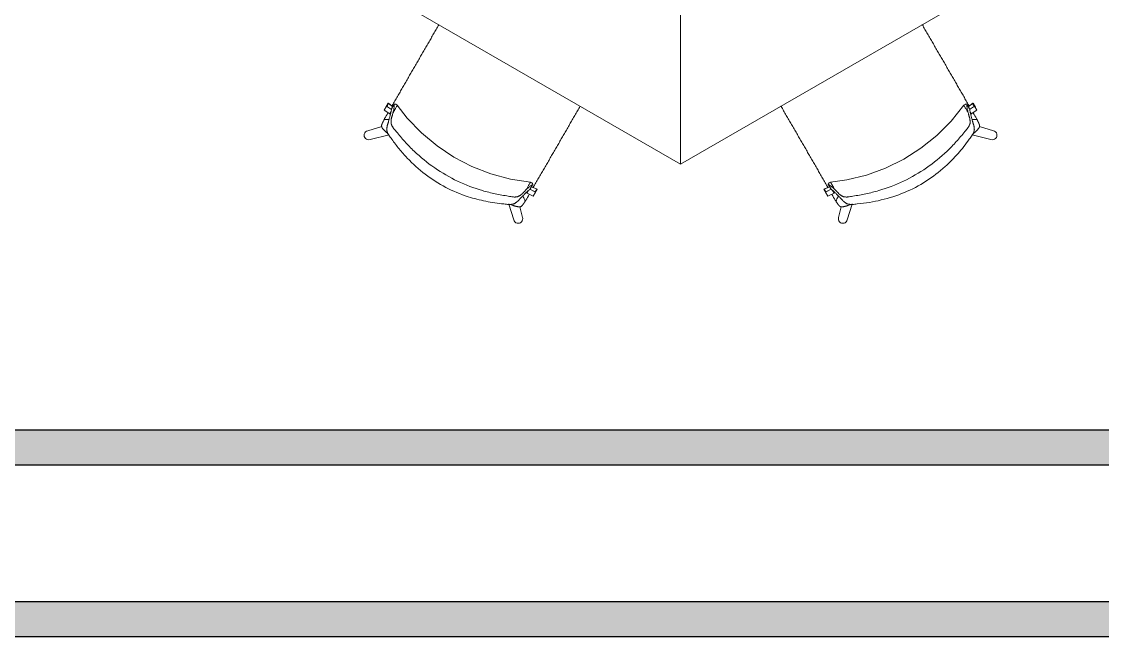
# Model space of a CAD drawing. Header units: millimetres. Extents: x 79795 to 317870, y -36033 to 97293.
# Drawn here: x 206066 to 209211, y 15107 to 16897 of the extents above; entities that cross this region are included whole.
import ezdxf

# ---------------------------------------------------------------- set-up
doc = ezdxf.new("R2010")
doc.units = ezdxf.units.MM
doc.header["$MEASUREMENT"] = 0
for name, color, linetype, lineweight in [('CSM-STL-XX-ZZ-M3-A-XXXX-00001_detached _19_04_21__rvt-1-Level 4$0$A-WALL-PATT', 7, 'CONTINUOUS', 9), ('CSM-STL-XX-ZZ-M3-A-XXXX-00001_detached _19_04_21__rvt-1-Level 4$0$I-WALL', 7, 'CONTINUOUS', 9), ('I-FURN', 8, 'CONTINUOUS', 9)]:
    doc.layers.add(name, color=color, linetype=linetype, lineweight=lineweight)

msp = doc.modelspace()

# ---------------------------------------------------------------- hatches: boundary and pattern name
at = {"layer": 'CSM-STL-XX-ZZ-M3-A-XXXX-00001_detached _19_04_21__rvt-1-Level 4$0$A-WALL-PATT'}
for points in [[(212299.8, 15606.3), (212400.8, 15606.3), (212400.8, 15707.3), (205200.8, 15707.3), (205200.8, 15606.3), (211807.1, 15606.3)], [(212400.8, 15107.3), (212400.8, 15208.3), (205301.8, 15208.3), (205301.8, 15107.3), (211807.1, 15107.3)]]:
    msp.add_hatch(color=256, dxfattribs=at).paths.add_polyline_path(points, flags=0)

# ---------------------------------------------------------------- linework, layer by layer
at = {"layer": 'CSM-STL-XX-ZZ-M3-A-XXXX-00001_detached _19_04_21__rvt-1-Level 4$0$I-WALL', "lineweight": 30}
for p, q in [((212400.8, 15707.3), (205200.8, 15707.3)), ((205301.8, 15606.3), (212299.8, 15606.3)), ((212299.8, 15208.3), (205301.8, 15208.3)), ((205301.8, 15107.3), (212400.8, 15107.3))]:
    msp.add_line(p, q, dxfattribs=at)
at = {"layer": 'I-FURN'}
for p, q in [((207983.8, 16481.5), (207983.8, 17286.2)), ((207983.8, 17286.2), (207983.8, 16481.5)), ((206987.9, 17056.5), (207983.8, 16481.5)), ((207983.8, 16481.5), (208979.7, 17056.6)), ((207121.6, 16639.4), (207128.3, 16651)), ((207138.2, 16628.3), (207121.6, 16639.4)), ((207132.9, 16659.6), (207126.2, 16648)), ((207128.3, 16651), (207142.7, 16641.3)), ((207146.7, 16649.2), (207132.9, 16659.6)), ((207146.7, 16649.3), (207133.7, 16659.1)), ((207143, 16642.8), (207149.8, 16654.6)), ((207153, 16656.6), (207150.9, 16656.4)), ((207155.2, 16656.2), (207153, 16656.6)), ((207156.6, 16655.6), (207155.2, 16656.2)), ((207158.2, 16654.5), (207156.6, 16655.6)), ((207159.5, 16653.2), (207158.2, 16654.5)), ((207188.8, 16616.1), (207159.5, 16653.2)), ((208808.3, 16653.2), (208771.2, 16607.2)), ((208809.9, 16654.7), (208808.3, 16653.2)), ((208811.8, 16655.9), (208809.9, 16654.7)), ((208813.3, 16656.3), (208811.8, 16655.9)), ((208815.1, 16656.6), (208813.3, 16656.3)), ((208817, 16656.4), (208815.1, 16656.6)), ((208818, 16654.6), (208824.9, 16642.8)), ((208834.2, 16659.1), (208821.1, 16649.3)), ((208835, 16659.6), (208821.2, 16649.2)), ((208825.1, 16641.3), (208839.6, 16651)), ((208846.3, 16639.4), (208829.7, 16628.3)), ((208841.7, 16648), (208835, 16659.6)), ((208839.6, 16651), (208846.3, 16639.4)), ((207141.1, 16633.4), (207138.2, 16628.3)), ((207140.5, 16630.4), (207139, 16627.8)), ((207229.8, 16573.5), (207188.8, 16616.1)), ((208771.2, 16607.2), (208729.3, 16565.5)), ((208829.7, 16628.3), (208826.7, 16633.4)), ((208828.9, 16627.8), (208827.4, 16630.4)), ((207114.5, 16591.7), (207073.6, 16578.9)), ((208894.3, 16578.9), (208853.4, 16591.7)), ((207080.7, 16553.7), (207135.6, 16567.6)), ((207275.2, 16535.5), (207229.8, 16573.5)), ((208729.3, 16565.5), (208683.2, 16528.5)), ((208832.2, 16567.6), (208887.2, 16553.7)), ((207324.3, 16502.7), (207275.2, 16535.5)), ((208683.2, 16528.5), (208633.3, 16496.8)), ((207376.8, 16475.4), (207324.3, 16502.7)), ((208633.3, 16496.8), (208580.3, 16470.6)), ((207431.9, 16453.9), (207376.8, 16475.4)), ((207488.9, 16438.5), (207431.9, 16453.9)), ((208524.8, 16450.3), (208467.4, 16436.1)), ((208580.3, 16470.6), (208524.8, 16450.3)), ((207547.3, 16429.3), (207488.9, 16438.5)), ((207546.6, 16409.8), (207553.4, 16421.6)), ((207547.3, 16429.3), (207549.1, 16428.8)), ((207549.1, 16428.8), (207550.8, 16428)), ((207550.8, 16428), (207552, 16427.1)), ((207552, 16427.1), (207553.5, 16425.3)), ((207553.5, 16425.3), (207554.4, 16423.4)), ((208413.5, 16423.4), (208414.2, 16425.1)), ((208414.2, 16425.1), (208415.4, 16426.6)), ((208414.5, 16421.6), (208421.3, 16409.8)), ((208415.4, 16426.6), (208416.5, 16427.6)), ((208416.5, 16427.6), (208418.5, 16428.7)), ((208418.5, 16428.7), (208420.6, 16429.3)), ((208467.4, 16436.1), (208420.6, 16429.3)), ((207536.4, 16398.4), (207539.4, 16403.5)), ((207537.3, 16397.9), (207541.7, 16405.5)), ((207555.2, 16389.1), (207537.3, 16397.9)), ((207545.3, 16408.7), (207561.8, 16400.7)), ((207545.4, 16408.8), (207561, 16401.1)), ((207567, 16408.9), (207550.2, 16416.1)), ((207566.2, 16409.4), (207550.3, 16416.2)), ((207561.8, 16400.7), (207555.2, 16389.1)), ((207560.3, 16397.4), (207567, 16408.9)), ((208417.7, 16416.1), (208400.9, 16408.9)), ((208400.9, 16408.9), (208407.6, 16397.4)), ((208417.6, 16416.2), (208401.7, 16409.4)), ((208406, 16400.7), (208422.5, 16408.7)), ((208412.7, 16389.1), (208406, 16400.7)), ((208406.8, 16401.1), (208422.5, 16408.8)), ((208430.6, 16397.9), (208412.7, 16389.1)), ((208426.2, 16405.5), (208430.6, 16397.9)), ((208428.5, 16403.5), (208431.4, 16398.4)), ((207484.6, 16365.5), (207498.8, 16320)), ((207524, 16327.1), (207516.2, 16357.9)), ((208451.7, 16357.9), (208443.9, 16327.1)), ((208469, 16320), (208483.3, 16365.5))]:
    msp.add_line(p, q, dxfattribs=at)
for centre, start, end in [((207076.3, 16566.1), 101.9662, 289.5824), ((208891.6, 16566.1), 250.4176, 78.0338), ((207511.6, 16322.8), 191.9896, 19.6059), ((208456.2, 16322.8), 160.3941, 348.0104)]:
    msp.add_arc(centre, 13.1, start, end, dxfattribs=at)
for centre, major_axis, start_param, end_param in [((207109.2, 16651.6), (15.1, -8.7), 0.238848, 0.322489), ((207115.9, 16663.2), (15.1, -8.7), 6.026179, 6.605675), ((207116.7, 16662.7), (15.1, -8.7), 6.026179, 6.605675), ((208851.2, 16662.7), (-15.1, -8.7), 5.960696, 6.540192), ((208852, 16663.2), (-15.1, -8.7), 5.960696, 6.540192), ((208858.7, 16651.6), (-15.1, -8.7), 5.960696, 6.044337), ((207577.8, 16396.5), (15.1, -8.7), 2.819103, 3.398599), ((207578.6, 16396), (15.1, -8.7), 2.819103, 3.398599), ((208389.3, 16396), (-15.1, -8.7), 2.884586, 3.464082), ((208390.1, 16396.5), (-15.1, -8.7), 2.884586, 3.464082)]:
    msp.add_ellipse(centre, major_axis=major_axis, ratio=0.978487, start_param=start_param, end_param=end_param, dxfattribs=at)
for points, knots in [([(207143.6, 16650.6), (207144, 16651.2), (207145.6, 16654.1), (207148.5, 16659.1), (207152.4, 16665.9), (207156.3, 16672.6), (207161.4, 16681.3), (207167.5, 16692), (207173.7, 16702.6), (207178.6, 16711.2), (207182.4, 16717.8), (207186.2, 16724.4), (207191.2, 16733.1), (207197.4, 16743.9), (207204.9, 16756.7), (207212.5, 16769.9), (207220, 16783), (207227.5, 16796), (207233.8, 16806.8), (207238.8, 16815.5), (207242.6, 16822.1), (207246.5, 16828.7), (207251.5, 16837.4), (207257.7, 16848.2), (207263.9, 16859), (207269, 16867.8), (207272.8, 16874.4), (207276.6, 16881), (207279.2, 16885.4), (207280.5, 16887.7), (207280.6, 16887.9)], [-0.8977274, -0.8977274, -0.8977274, -0.8977274, -0.8928571, -0.875, -0.8571429, -0.8392857, -0.8214286, -0.7857143, -0.75, -0.7321429, -0.7142857, -0.6964286, -0.6785714, -0.6428571, -0.6071429, -0.5714286, -0.5357143, -0.5, -0.4642857, -0.4464286, -0.4285714, -0.4107143, -0.3928571, -0.3571429, -0.3214286, -0.3035714, -0.2857143, -0.2678571, -0.25, -0.2488464, -0.2488464, -0.2488464, -0.2488464]), ([(208687.2, 16888), (208687.3, 16887.8), (208688.7, 16885.5), (208691.3, 16881), (208695.1, 16874.4), (208698.9, 16867.8), (208703.9, 16859), (208710.2, 16848.2), (208716.4, 16837.4), (208721.4, 16828.7), (208725.2, 16822.1), (208729, 16815.5), (208734.1, 16806.8), (208740.3, 16796), (208747.8, 16783), (208755.4, 16769.9), (208763, 16756.7), (208770.4, 16743.9), (208776.6, 16733.1), (208781.7, 16724.4), (208785.5, 16717.8), (208789.3, 16711.2), (208794.2, 16702.6), (208800.3, 16692), (208806.5, 16681.3), (208811.6, 16672.6), (208815.4, 16665.9), (208819.3, 16659.1), (208822.3, 16654.1), (208823.9, 16651.2), (208824.2, 16650.6)], [-0.7515277, -0.7515277, -0.7515277, -0.7515277, -0.75, -0.7321429, -0.7142857, -0.6964286, -0.6785714, -0.6428571, -0.6071429, -0.5892857, -0.5714286, -0.5535714, -0.5357143, -0.5, -0.4642857, -0.4285714, -0.3928571, -0.3571429, -0.3214286, -0.3035714, -0.2857143, -0.2678571, -0.25, -0.2142857, -0.1785714, -0.1607143, -0.1428571, -0.125, -0.1071429, -0.1022726, -0.1022726, -0.1022726, -0.1022726]), ([(207147.1, 16631.6), (207148.6, 16634.2), (207151.2, 16638.8), (207154.4, 16644.4), (207156.8, 16648.5), (207158.1, 16650.8), (207158.9, 16652), (207159.2, 16652.7), (207159.5, 16653.1), (207159.5, 16653.2), (207159.5, 16653.2)], [0, 0, 0, 0, 0.1111111, 0.2222222, 0.3333333, 0.4444444, 0.5, 0.5555556, 0.6111111, 0.6625707, 0.6625707, 0.6625707, 0.6625707]), ([(207149.8, 16654.6), (207150.1, 16654.2), (207150.5, 16653.1), (207150.8, 16650.6), (207150.4, 16647.1), (207149.9, 16644.2), (207149.6, 16642.7)], [0, 0, 0, 0, 0.1666667, 0.3333333, 0.5, 0.6577136, 0.6577136, 0.6577136, 0.6577136]), ([(207691.7, 16650.6), (207691.6, 16650.5), (207689.1, 16646), (207683.9, 16637.2), (207676.3, 16623.9), (207668.7, 16610.8), (207662.4, 16599.9), (207657.4, 16591.1), (207653.5, 16584.5), (207649.7, 16577.9), (207644.7, 16569.2), (207638.5, 16558.5), (207632.4, 16547.8), (207627.4, 16539.2), (207623.6, 16532.7), (207619.8, 16526.1), (207614.8, 16517.4), (207608.6, 16506.7), (207602.4, 16495.9), (207597.3, 16487.1), (207593.5, 16480.5), (207589.6, 16473.8), (207584.6, 16465.1), (207578.4, 16454.3), (207570.8, 16441.3), (207563.1, 16427.9), (207557.7, 16418.6), (207555, 16413.8), (207554.7, 16413.4)], [-0.7507659, -0.7507659, -0.7507659, -0.7507659, -0.75, -0.7142857, -0.6785714, -0.6428571, -0.6071429, -0.5892857, -0.5714286, -0.5535714, -0.5357143, -0.5, -0.4642857, -0.4464286, -0.4285714, -0.4107143, -0.3928571, -0.3571429, -0.3214286, -0.3035714, -0.2857143, -0.2678571, -0.25, -0.2142857, -0.1785714, -0.1428571, -0.1071429, -0.103964, -0.103964, -0.103964, -0.103964]), ([(208413.1, 16413.4), (208412.9, 16413.8), (208410.1, 16418.5), (208404.7, 16427.9), (208397, 16441.2), (208389.5, 16454.3), (208383.3, 16465.1), (208378.2, 16473.8), (208374.4, 16480.5), (208370.6, 16487.1), (208365.5, 16495.9), (208359.3, 16506.7), (208353.1, 16517.4), (208348.1, 16526.1), (208344.3, 16532.7), (208340.5, 16539.2), (208335.5, 16547.8), (208329.3, 16558.5), (208323.2, 16569.2), (208318.1, 16577.9), (208314.3, 16584.5), (208310.5, 16591.1), (208305.5, 16599.9), (208299.2, 16610.8), (208291.6, 16623.9), (208283.9, 16637.2), (208278.8, 16646.1), (208276.2, 16650.5), (208276.1, 16650.7)], [-0.896036, -0.896036, -0.896036, -0.896036, -0.8928571, -0.8571429, -0.8214286, -0.7857143, -0.75, -0.7321429, -0.7142857, -0.6964286, -0.6785714, -0.6428571, -0.6071429, -0.5892857, -0.5714286, -0.5535714, -0.5357143, -0.5, -0.4642857, -0.4464286, -0.4285714, -0.4107143, -0.3928571, -0.3571429, -0.3214286, -0.2857143, -0.25, -0.2489174, -0.2489174, -0.2489174, -0.2489174]), ([(208808.3, 16653.2), (208808.3, 16653.2), (208808.4, 16653.1), (208808.7, 16652.6), (208809.1, 16651.8), (208810.1, 16650.1), (208812.1, 16646.7), (208815.7, 16640.5), (208818.9, 16634.8), (208820.8, 16631.6)], [0.3374293, 0.3374293, 0.3374293, 0.3374293, 0.3888889, 0.4444444, 0.5138889, 0.5833333, 0.7222222, 0.8611111, 1, 1, 1, 1]), ([(208818.2, 16642.7), (208818, 16644.2), (208817.5, 16647.1), (208817.1, 16650.6), (208817.3, 16653.1), (208817.8, 16654.2), (208818, 16654.6)], [0.3422864, 0.3422864, 0.3422864, 0.3422864, 0.5, 0.6666667, 0.8333333, 1, 1, 1, 1]), ([(207135.3, 16567.7), (207133.5, 16569.3), (207130.6, 16571.9), (207127.3, 16575), (207125.5, 16576.7), (207124.1, 16578), (207122.9, 16579.2), (207121.8, 16580.4), (207120.6, 16581.6), (207119.4, 16582.9), (207118.1, 16584.3), (207117, 16585.7), (207116.2, 16586.9), (207115.6, 16587.8), (207115.2, 16588.5), (207114.8, 16589.2), (207114.3, 16590.2), (207114, 16591.5), (207113.8, 16593), (207113.8, 16594.3), (207114.1, 16595.6), (207114.5, 16596.9), (207114.9, 16598.1), (207115.2, 16598.9), (207115.4, 16599.4), (207115.6, 16599.8), (207115.7, 16600.1), (207115.9, 16600.6), (207116.3, 16601.4), (207116.8, 16602.5), (207117.3, 16603.6), (207117.8, 16604.5), (207118.1, 16605.3), (207118.5, 16606), (207119, 16607), (207119.8, 16608.7), (207120.6, 16610.2), (207121.1, 16611.2)], [0, 0, 0, 0, 0.125, 0.1875, 0.21875, 0.25, 0.28125, 0.3125, 0.34375, 0.375, 0.40625, 0.4375, 0.46875, 0.484375, 0.5, 0.515625, 0.53125, 0.5625, 0.59375, 0.625, 0.65625, 0.6875, 0.71875, 0.734375, 0.742188, 0.75, 0.757812, 0.765625, 0.78125, 0.8125, 0.84375, 0.859375, 0.875, 0.890625, 0.90625, 0.9375, 1, 1, 1, 1]), ([(207136.2, 16612.1), (207135.8, 16612.1), (207133.2, 16612.3), (207128.2, 16612.2), (207123.5, 16611.6), (207121.1, 16611.2)], [0.93933321, 0.93933321, 0.93933321, 0.93933321, 0.94444444, 0.97222222, 1, 1, 1, 1]), ([(207143.8, 16554.5), (207142.1, 16556.5), (207138.9, 16560.5), (207135.7, 16565.1), (207133.6, 16568.7), (207132.3, 16571.3), (207131.3, 16573.4), (207130.7, 16574.9), (207130.4, 16575.7), (207130.2, 16576.3), (207130, 16576.9), (207129.8, 16577.6), (207129.5, 16579), (207129.2, 16580.8), (207129.1, 16582.8), (207129.1, 16584.8), (207129.3, 16586.6), (207129.6, 16588.4), (207129.8, 16589.8), (207129.9, 16590.8), (207130, 16591.3), (207130, 16591.7), (207130.1, 16592.1), (207130.2, 16592.7), (207130.3, 16593.5), (207130.6, 16594.7), (207131, 16596.1), (207131.5, 16597.8), (207132.1, 16599.4), (207132.7, 16601), (207133.1, 16602.3), (207133.5, 16603.5), (207133.9, 16605.2), (207134.7, 16608.2), (207135.8, 16612.2), (207137, 16616.7), (207138.2, 16620.9), (207139.2, 16625), (207140.2, 16628.8), (207141, 16632.3), (207141.4, 16634.4), (207141.5, 16635.4)], [0, 0, 0, 0, 0.035714, 0.071429, 0.089286, 0.107143, 0.125, 0.133929, 0.138393, 0.142857, 0.147321, 0.151786, 0.160714, 0.178571, 0.196429, 0.214286, 0.232143, 0.25, 0.267857, 0.276786, 0.28125, 0.285714, 0.290179, 0.294643, 0.303571, 0.321429, 0.339286, 0.357143, 0.392857, 0.410714, 0.428571, 0.446429, 0.464286, 0.5, 0.571429, 0.642857, 0.714286, 0.785714, 0.857143, 0.928571, 1, 1, 1, 1]), ([(207138.2, 16628.4), (207138.4, 16627.9), (207138.7, 16627.1), (207139.1, 16626.2), (207139.3, 16625.8)], [-0.8741323, -0.8741323, -0.8741323, -0.8741323, -0.6666667, -0.4718724, -0.4718724, -0.4718724, -0.4718724]), ([(207147.1, 16631.6), (207146.7, 16630), (207146.1, 16627.6), (207145.3, 16624.8), (207144.9, 16623.2), (207144.6, 16622), (207144.2, 16620.9), (207143.7, 16619.5), (207143.2, 16618.1), (207142.7, 16616.7), (207142.4, 16615.5), (207142.2, 16614.4), (207142.1, 16613.6), (207142, 16613.1), (207142, 16612.7), (207142, 16612.3), (207141.9, 16611.8), (207141.8, 16610.9), (207141.6, 16609.5), (207141.4, 16607.7), (207141.3, 16605.8), (207141.3, 16603.9), (207141.5, 16601.8), (207141.8, 16600), (207142.2, 16598.7), (207142.4, 16598), (207142.6, 16597.4), (207142.9, 16596.8), (207143.2, 16596), (207143.8, 16594.7), (207144.8, 16592.7), (207146.2, 16590.2), (207148.4, 16586.9), (207151.8, 16582.5), (207155, 16578.9), (207156.8, 16577)], [0, 0, 0, 0, 0.125, 0.1875, 0.21875, 0.25, 0.28125, 0.3125, 0.375, 0.40625, 0.4375, 0.46875, 0.484375, 0.492188, 0.5, 0.507812, 0.515625, 0.53125, 0.5625, 0.59375, 0.625, 0.65625, 0.6875, 0.71875, 0.734375, 0.742188, 0.75, 0.757812, 0.765625, 0.78125, 0.8125, 0.84375, 0.875, 0.9375, 1, 1, 1, 1]), ([(208811, 16577), (208812.8, 16578.9), (208816.1, 16582.5), (208819.4, 16586.9), (208821.6, 16590.2), (208823.1, 16592.7), (208824.1, 16594.7), (208824.7, 16596), (208825, 16596.8), (208825.2, 16597.4), (208825.4, 16598), (208825.7, 16598.7), (208826.1, 16600), (208826.4, 16601.8), (208826.6, 16603.9), (208826.6, 16605.8), (208826.4, 16607.7), (208826.2, 16609.5), (208826.1, 16610.9), (208826, 16611.8), (208825.9, 16612.3), (208825.9, 16612.7), (208825.8, 16613.1), (208825.8, 16613.6), (208825.7, 16614.4), (208825.5, 16615.5), (208825.2, 16616.7), (208824.7, 16618.1), (208824.2, 16619.5), (208823.6, 16620.9), (208823.3, 16622), (208823, 16623.2), (208822.6, 16624.8), (208821.8, 16627.6), (208821.2, 16630), (208820.8, 16631.6)], [0, 0, 0, 0, 0.0625, 0.125, 0.15625, 0.1875, 0.21875, 0.234375, 0.242188, 0.25, 0.257812, 0.265625, 0.28125, 0.3125, 0.34375, 0.375, 0.40625, 0.4375, 0.46875, 0.484375, 0.492188, 0.5, 0.507812, 0.515625, 0.53125, 0.5625, 0.59375, 0.625, 0.6875, 0.71875, 0.75, 0.78125, 0.8125, 0.875, 1, 1, 1, 1]), ([(208826.3, 16635.4), (208826.7, 16633.4), (208827.4, 16630.1), (208828.6, 16625), (208829.7, 16620.9), (208830.8, 16616.7), (208832.1, 16612.2), (208833.1, 16608.2), (208834.1, 16604.8), (208834.6, 16602.7), (208835.2, 16601), (208835.7, 16599.4), (208836.3, 16597.8), (208836.9, 16596.1), (208837.3, 16594.7), (208837.6, 16593.5), (208837.7, 16592.7), (208837.8, 16592.1), (208837.8, 16591.7), (208837.9, 16591.3), (208838, 16590.8), (208838.1, 16589.8), (208838.3, 16588.4), (208838.6, 16586.6), (208838.7, 16584.8), (208838.8, 16582.8), (208838.7, 16580.8), (208838.4, 16579), (208838.1, 16577.6), (208837.8, 16576.9), (208837.6, 16576.3), (208837.4, 16575.7), (208837.1, 16574.9), (208836.6, 16573.4), (208835.6, 16571.3), (208834.3, 16568.7), (208832.2, 16565.1), (208829, 16560.5), (208825.8, 16556.5), (208824.1, 16554.5)], [0, 0, 0, 0, 0.142857, 0.214286, 0.285714, 0.357143, 0.428571, 0.5, 0.535714, 0.571429, 0.589286, 0.607143, 0.642857, 0.660714, 0.678571, 0.696429, 0.705357, 0.709821, 0.714286, 0.71875, 0.723214, 0.732143, 0.75, 0.767857, 0.785714, 0.803571, 0.821429, 0.839286, 0.848214, 0.852679, 0.857143, 0.861607, 0.866071, 0.875, 0.892857, 0.910714, 0.928571, 0.964286, 1, 1, 1, 1]), ([(208828.5, 16625.8), (208828.7, 16626.2), (208829.2, 16627.1), (208829.5, 16627.9), (208829.7, 16628.3)], [-0.5281276, -0.5281276, -0.5281276, -0.5281276, -0.3333333, -0.1258677, -0.1258677, -0.1258677, -0.1258677]), ([(208846.8, 16611.2), (208844.4, 16611.6), (208839.6, 16612.2), (208834.7, 16612.3), (208832.1, 16612.1), (208831.7, 16612.1)], [0, 0, 0, 0, 0.02777778, 0.05555556, 0.06066679, 0.06066679, 0.06066679, 0.06066679]), ([(208846.8, 16611.2), (208847.3, 16610.2), (208848, 16608.7), (208848.9, 16607), (208849.4, 16606), (208849.7, 16605.3), (208850.1, 16604.5), (208850.5, 16603.6), (208851.1, 16602.5), (208851.6, 16601.4), (208851.9, 16600.6), (208852.2, 16600.1), (208852.3, 16599.8), (208852.5, 16599.4), (208852.7, 16598.9), (208853, 16598.1), (208853.4, 16596.9), (208853.8, 16595.6), (208854, 16594.3), (208854.1, 16593), (208853.9, 16591.5), (208853.5, 16590.2), (208853.1, 16589.2), (208852.7, 16588.5), (208852.3, 16587.8), (208851.7, 16586.9), (208850.9, 16585.7), (208849.7, 16584.3), (208848.5, 16582.9), (208847.3, 16581.6), (208846.1, 16580.4), (208845, 16579.2), (208843.7, 16578), (208842.4, 16576.7), (208840.5, 16575), (208837.2, 16571.9), (208834.4, 16569.3), (208832.6, 16567.7)], [0, 0, 0, 0, 0.0625, 0.09375, 0.109375, 0.125, 0.140625, 0.15625, 0.1875, 0.21875, 0.234375, 0.242188, 0.25, 0.257812, 0.265625, 0.28125, 0.3125, 0.34375, 0.375, 0.40625, 0.4375, 0.46875, 0.484375, 0.5, 0.515625, 0.53125, 0.5625, 0.59375, 0.625, 0.65625, 0.6875, 0.71875, 0.75, 0.78125, 0.8125, 0.875, 1, 1, 1, 1]), ([(207156.8, 16577), (207164.7, 16566.9), (207181.3, 16547.1), (207217.2, 16510.2), (207267.2, 16469.4), (207334.3, 16430.6), (207394.6, 16407.7), (207444.6, 16395.1), (207469.9, 16390.7), (207482.7, 16388.9)], [-1, -1, -1, -1, -0.9, -0.8, -0.6, -0.4, -0.2, -0.1, 0, 0, 0, 0]), ([(208485.2, 16388.9), (208497.9, 16390.7), (208523.3, 16395.1), (208573.2, 16407.7), (208633.6, 16430.6), (208700.7, 16469.4), (208750.7, 16510.2), (208786.6, 16547.1), (208803.1, 16566.9), (208811, 16577)], [-1, -1, -1, -1, -0.9, -0.8, -0.6, -0.4, -0.2, -0.1, 0, 0, 0, 0]), ([(207469.7, 16366.3), (207452, 16367.9), (207417, 16372.9), (207359.8, 16387.7), (207299.7, 16412.6), (207239.8, 16450.8), (207196, 16490.5), (207164.8, 16526), (207150.6, 16544.8), (207143.8, 16554.5)], [-1, -1, -1, -1, -0.863636, -0.727273, -0.545455, -0.363636, -0.181818, -0.090909, 0, 0, 0, 0]), ([(208824.1, 16554.5), (208813.9, 16540), (208792, 16512.1), (208750.6, 16470), (208699, 16430.4), (208636, 16397.6), (208579.7, 16379.5), (208533.4, 16370.3), (208510, 16367.4), (208498.2, 16366.3)], [-1, -1, -1, -1, -0.863636, -0.727273, -0.545455, -0.363636, -0.181818, -0.090909, 0, 0, 0, 0]), ([(207547.3, 16429.3), (207547.3, 16429.3), (207547.2, 16429.2), (207547, 16428.7), (207546.5, 16428), (207545.5, 16426.2), (207543.6, 16422.9), (207540, 16416.6), (207536.7, 16411), (207534.8, 16407.7)], [0.3374293, 0.3374293, 0.3374293, 0.3374293, 0.3888889, 0.4444444, 0.5138889, 0.5833333, 0.7222222, 0.8611111, 1, 1, 1, 1]), ([(208433, 16407.7), (208431.5, 16410.3), (208428.8, 16415), (208425.7, 16420.5), (208423.3, 16424.6), (208422, 16426.9), (208421.2, 16428.1), (208420.9, 16428.8), (208420.6, 16429.2), (208420.6, 16429.3), (208420.6, 16429.3)], [0, 0, 0, 0, 0.1111111, 0.2222222, 0.3333333, 0.4444444, 0.5, 0.5555556, 0.6111111, 0.6625707, 0.6625707, 0.6625707, 0.6625707]), ([(207540.9, 16404.8), (207539.4, 16403.5), (207536.8, 16401.3), (207533.1, 16397.6), (207530, 16394.7), (207526.9, 16391.6), (207523.7, 16388.3), (207520.7, 16385.3), (207518.3, 16382.8), (207516.7, 16381.3), (207515.5, 16380), (207514.4, 16378.7), (207513.3, 16377.4), (207512.1, 16376), (207511.2, 16375), (207510.3, 16374.2), (207509.6, 16373.6), (207509.1, 16373.3), (207508.8, 16373), (207508.5, 16372.8), (207508.1, 16372.5), (207507.3, 16371.8), (207506.2, 16370.9), (207504.8, 16369.9), (207503.3, 16368.8), (207501.6, 16367.7), (207499.8, 16366.8), (207498.1, 16366.2), (207496.7, 16365.8), (207496, 16365.6), (207495.3, 16365.5), (207494.7, 16365.4), (207493.9, 16365.2), (207492.4, 16365), (207490.1, 16364.8), (207487.1, 16364.6), (207483, 16364.7), (207477.3, 16365.1), (207472.3, 16365.8), (207469.7, 16366.3)], [0, 0, 0, 0, 0.142857, 0.214286, 0.285714, 0.357143, 0.428571, 0.5, 0.535714, 0.571429, 0.589286, 0.607143, 0.642857, 0.660714, 0.678571, 0.696429, 0.705357, 0.709821, 0.714286, 0.71875, 0.723214, 0.732143, 0.75, 0.767857, 0.785714, 0.803571, 0.821429, 0.839286, 0.848214, 0.852679, 0.857143, 0.861607, 0.866071, 0.875, 0.892857, 0.910714, 0.928571, 0.964286, 1, 1, 1, 1]), ([(207482.7, 16388.9), (207485.2, 16388.3), (207490, 16387.2), (207495.4, 16386.5), (207499.4, 16386.3), (207502.3, 16386.3), (207504.5, 16386.4), (207506, 16386.6), (207506.8, 16386.7), (207507.4, 16386.8), (207508, 16386.9), (207508.8, 16387), (207510.1, 16387.4), (207511.8, 16388), (207513.7, 16388.9), (207515.4, 16389.8), (207517, 16390.9), (207518.4, 16392), (207519.5, 16392.8), (207520.3, 16393.4), (207520.7, 16393.7), (207521, 16393.9), (207521.4, 16394.1), (207521.7, 16394.4), (207522.4, 16394.9), (207523.2, 16395.6), (207524.1, 16396.5), (207525.1, 16397.6), (207526, 16398.8), (207527, 16399.9), (207527.8, 16400.8), (207528.7, 16401.7), (207529.9, 16402.8), (207531.9, 16404.9), (207533.7, 16406.6), (207534.8, 16407.7)], [0, 0, 0, 0, 0.0625, 0.125, 0.15625, 0.1875, 0.21875, 0.234375, 0.242188, 0.25, 0.257812, 0.265625, 0.28125, 0.3125, 0.34375, 0.375, 0.40625, 0.4375, 0.46875, 0.484375, 0.492188, 0.5, 0.507812, 0.515625, 0.53125, 0.5625, 0.59375, 0.625, 0.6875, 0.71875, 0.75, 0.78125, 0.8125, 0.875, 1, 1, 1, 1]), ([(207531.8, 16374.1), (207531, 16376.4), (207529.1, 16380.7), (207526.4, 16385.5), (207524.7, 16388.1), (207524.2, 16388.8)], [0, 0, 0, 0, 0.02777778, 0.05555556, 0.06696683, 0.06696683, 0.06696683, 0.06696683]), ([(207533.7, 16398.1), (207534.2, 16398.2), (207535.1, 16398.2), (207536, 16398.4), (207536.5, 16398.4)], [-0.5281276, -0.5281276, -0.5281276, -0.5281276, -0.3333333, -0.1189454, -0.1189454, -0.1189454, -0.1189454]), ([(208498.2, 16366.3), (208495.6, 16365.8), (208490.6, 16365.1), (208484.9, 16364.7), (208480.7, 16364.6), (208477.8, 16364.8), (208475.5, 16365), (208474, 16365.2), (208473.1, 16365.4), (208472.5, 16365.5), (208471.9, 16365.6), (208471.1, 16365.8), (208469.8, 16366.2), (208468.1, 16366.8), (208466.3, 16367.7), (208464.6, 16368.8), (208463.1, 16369.9), (208461.7, 16370.9), (208460.6, 16371.8), (208459.8, 16372.5), (208459.4, 16372.8), (208459, 16373), (208458.7, 16373.3), (208458.3, 16373.6), (208457.6, 16374.2), (208456.7, 16375), (208455.7, 16376), (208454.6, 16377.4), (208453.5, 16378.7), (208452.4, 16380), (208451.5, 16380.9), (208450.5, 16381.9), (208449.3, 16383.2), (208447.2, 16385.3), (208444.2, 16388.3), (208440.9, 16391.6), (208437.8, 16394.7), (208434.8, 16397.6), (208432, 16400.4), (208429.4, 16402.8), (208427.7, 16404.2), (208427, 16404.8)], [0, 0, 0, 0, 0.035714, 0.071429, 0.089286, 0.107143, 0.125, 0.133929, 0.138393, 0.142857, 0.147321, 0.151786, 0.160714, 0.178571, 0.196429, 0.214286, 0.232143, 0.25, 0.267857, 0.276786, 0.28125, 0.285714, 0.290179, 0.294643, 0.303571, 0.321429, 0.339286, 0.357143, 0.392857, 0.410714, 0.428571, 0.446429, 0.464286, 0.5, 0.571429, 0.642857, 0.714286, 0.785714, 0.857143, 0.928571, 1, 1, 1, 1]), ([(208431.4, 16398.4), (208431.8, 16398.3), (208432.7, 16398.3), (208433.7, 16398.2), (208434.2, 16398.1)], [-0.8810546, -0.8810546, -0.8810546, -0.8810546, -0.6666667, -0.4718724, -0.4718724, -0.4718724, -0.4718724]), ([(208433, 16407.7), (208434.2, 16406.6), (208436, 16404.9), (208438, 16402.8), (208439.2, 16401.7), (208440.1, 16400.8), (208440.9, 16399.9), (208441.9, 16398.8), (208442.8, 16397.6), (208443.8, 16396.5), (208444.6, 16395.6), (208445.5, 16394.9), (208446.1, 16394.4), (208446.5, 16394.1), (208446.8, 16393.9), (208447.2, 16393.7), (208447.6, 16393.4), (208448.3, 16392.8), (208449.5, 16392), (208450.9, 16390.9), (208452.5, 16389.8), (208454.2, 16388.9), (208456, 16388), (208457.8, 16387.4), (208459.1, 16387), (208459.8, 16386.9), (208460.4, 16386.8), (208461.1, 16386.7), (208461.9, 16386.6), (208463.4, 16386.4), (208465.6, 16386.3), (208468.4, 16386.3), (208472.5, 16386.5), (208477.9, 16387.2), (208482.7, 16388.3), (208485.2, 16388.9)], [0, 0, 0, 0, 0.125, 0.1875, 0.21875, 0.25, 0.28125, 0.3125, 0.375, 0.40625, 0.4375, 0.46875, 0.484375, 0.492188, 0.5, 0.507812, 0.515625, 0.53125, 0.5625, 0.59375, 0.625, 0.65625, 0.6875, 0.71875, 0.734375, 0.742188, 0.75, 0.757812, 0.765625, 0.78125, 0.8125, 0.84375, 0.875, 0.9375, 1, 1, 1, 1]), ([(208443.7, 16388.8), (208443.2, 16388.1), (208441.4, 16385.5), (208438.8, 16380.7), (208436.9, 16376.4), (208436.1, 16374.1)], [0.93303317, 0.93303317, 0.93303317, 0.93303317, 0.94444444, 0.97222222, 1, 1, 1, 1]), ([(207531.8, 16374.1), (207531.2, 16373.2), (207530.3, 16371.8), (207529.2, 16370.1), (207528.6, 16369.2), (207528.2, 16368.5), (207527.7, 16367.9), (207527.1, 16367), (207526.4, 16366), (207525.7, 16365), (207525.2, 16364.3), (207524.9, 16363.9), (207524.7, 16363.6), (207524.4, 16363.2), (207524.1, 16362.8), (207523.6, 16362.1), (207522.8, 16361.2), (207521.8, 16360.2), (207520.8, 16359.4), (207519.7, 16358.6), (207518.3, 16358), (207517, 16357.7), (207515.9, 16357.6), (207515.1, 16357.6), (207514.3, 16357.6), (207513.2, 16357.6), (207511.8, 16357.8), (207510, 16358.1), (207508.2, 16358.4), (207506.4, 16358.8), (207504.8, 16359.2), (207503.2, 16359.7), (207501.6, 16360.1), (207499.7, 16360.6), (207497.3, 16361.4), (207493, 16362.7), (207489.3, 16363.9), (207487, 16364.6)], [0, 0, 0, 0, 0.0625, 0.09375, 0.109375, 0.125, 0.140625, 0.15625, 0.1875, 0.21875, 0.234375, 0.242188, 0.25, 0.257812, 0.265625, 0.28125, 0.3125, 0.34375, 0.375, 0.40625, 0.4375, 0.46875, 0.484375, 0.5, 0.515625, 0.53125, 0.5625, 0.59375, 0.625, 0.65625, 0.6875, 0.71875, 0.75, 0.78125, 0.8125, 0.875, 1, 1, 1, 1]), ([(208480.8, 16364.6), (208478.6, 16363.9), (208474.9, 16362.7), (208470.6, 16361.4), (208468.1, 16360.6), (208466.3, 16360.1), (208464.6, 16359.7), (208463.1, 16359.2), (208461.5, 16358.8), (208459.7, 16358.4), (208457.9, 16358.1), (208456.1, 16357.8), (208454.7, 16357.6), (208453.6, 16357.6), (208452.8, 16357.6), (208452, 16357.6), (208450.9, 16357.7), (208449.6, 16358), (208448.2, 16358.6), (208447.1, 16359.4), (208446.1, 16360.2), (208445.1, 16361.2), (208444.3, 16362.1), (208443.8, 16362.8), (208443.4, 16363.2), (208443.2, 16363.6), (208443, 16363.9), (208442.7, 16364.3), (208442.1, 16365), (208441.4, 16366), (208440.7, 16367), (208440.2, 16367.9), (208439.7, 16368.5), (208439.3, 16369.2), (208438.6, 16370.1), (208437.6, 16371.8), (208436.7, 16373.2), (208436.1, 16374.1)], [0, 0, 0, 0, 0.125, 0.1875, 0.21875, 0.25, 0.28125, 0.3125, 0.34375, 0.375, 0.40625, 0.4375, 0.46875, 0.484375, 0.5, 0.515625, 0.53125, 0.5625, 0.59375, 0.625, 0.65625, 0.6875, 0.71875, 0.734375, 0.742188, 0.75, 0.757812, 0.765625, 0.78125, 0.8125, 0.84375, 0.859375, 0.875, 0.890625, 0.90625, 0.9375, 1, 1, 1, 1])]:
    msp.add_open_spline(points, degree=3, knots=knots, dxfattribs=at)
for points in [[(207141.5, 16635.4), (207141.8, 16636.7), (207142.4, 16639.3), (207142.8, 16641.7), (207143, 16642.8)], [(207149.6, 16642.5), (207149.3, 16640.9), (207148.6, 16637.5), (207147.6, 16633.6), (207147.1, 16631.6)], [(207150.5, 16655.7), (207150.7, 16656), (207150.9, 16656.5), (207150.8, 16656.4), (207150.5, 16655.8), (207150.1, 16655.1), (207149.8, 16654.6)], [(208818, 16654.6), (208817.8, 16655.1), (208817.4, 16655.8), (208817, 16656.4), (208817, 16656.5), (208817.2, 16656), (208817.4, 16655.7)], [(208820.8, 16631.6), (208820.3, 16633.6), (208819.3, 16637.5), (208818.6, 16640.9), (208818.3, 16642.5)], [(208824.9, 16642.8), (208825.1, 16641.7), (208825.5, 16639.3), (208826, 16636.7), (208826.3, 16635.4)], [(207121.1, 16611.2), (207121.4, 16611.8), (207122, 16612.9), (207122.5, 16614), (207122.8, 16614.6)], [(207122.8, 16614.6), (207125.9, 16619.9), (207129.1, 16625.4), (207132.3, 16631.1)], [(208835.5, 16631.1), (208838.8, 16625.4), (208842, 16619.9), (208845, 16614.6)], [(208845, 16614.6), (208845.3, 16614), (208845.9, 16612.9), (208846.5, 16611.8), (208846.8, 16611.2)], [(207534.8, 16407.7), (207536.3, 16409.2), (207539.2, 16412), (207543.1, 16415.4), (207546.5, 16418.3), (207549.4, 16420.4), (207551.8, 16421.5), (207552.9, 16421.7), (207553.4, 16421.6)], [(207553.4, 16421.6), (207553.7, 16422.1), (207554.1, 16422.8), (207554.4, 16423.4), (207554.5, 16423.5), (207554.2, 16423.1), (207554, 16422.7)], [(208413.8, 16422.7), (208413.6, 16423.1), (208413.4, 16423.5), (208413.5, 16423.4), (208413.8, 16422.8), (208414.2, 16422.1), (208414.5, 16421.6)], [(208414.5, 16421.6), (208415, 16421.7), (208416.1, 16421.5), (208418.5, 16420.4), (208421.4, 16418.3), (208424.8, 16415.4), (208428.7, 16412), (208431.6, 16409.2), (208433, 16407.7)], [(207543.4, 16393.7), (207540.1, 16388), (207537, 16382.6), (207533.9, 16377.3)], [(207546.6, 16409.8), (207545.7, 16409), (207543.9, 16407.5), (207541.9, 16405.8), (207540.9, 16404.8)], [(208427, 16404.8), (208426, 16405.8), (208424, 16407.5), (208422.2, 16409), (208421.3, 16409.8)], [(208434, 16377.3), (208430.9, 16382.6), (208427.8, 16388), (208424.5, 16393.7)], [(207483.5, 16365.8), (207484.7, 16365.4), (207485.9, 16365), (207487, 16364.6)], [(207487, 16364.6), (207485.9, 16365), (207484.7, 16365.4), (207483.6, 16365.8)], [(207533.9, 16377.3), (207533.6, 16376.8), (207532.9, 16375.7), (207532.1, 16374.6), (207531.8, 16374.1)], [(208436.1, 16374.1), (208435.7, 16374.6), (208435, 16375.7), (208434.3, 16376.8), (208434, 16377.3)], [(208484.3, 16365.8), (208483.1, 16365.4), (208482, 16365), (208480.8, 16364.6)], [(208480.8, 16364.6), (208482, 16365), (208483.2, 16365.4), (208484.4, 16365.8)]]:
    msp.add_open_spline(points, degree=3, dxfattribs=at)

doc.saveas('drawing.dxf')
